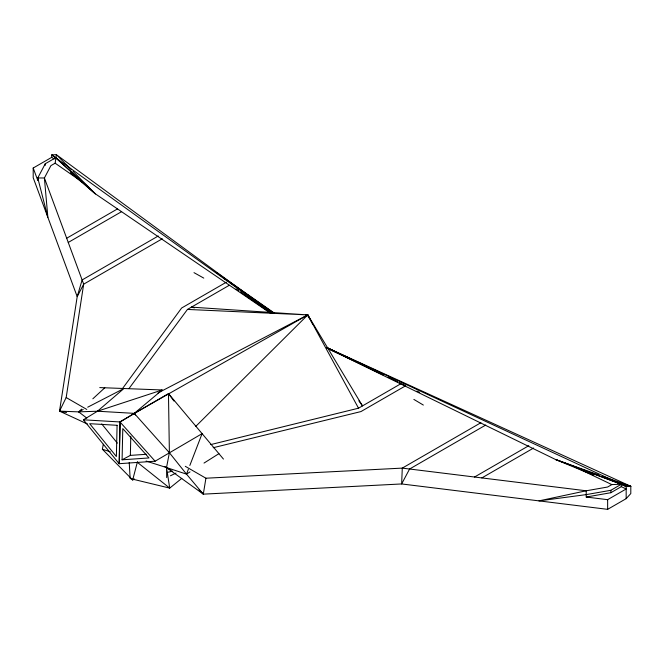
<?xml version="1.0" encoding="UTF-8"?>
<svg xmlns="http://www.w3.org/2000/svg" width="664" height="664" viewBox="0 0 664 664"><rect width="100%" height="100%" fill="white"/><g stroke="black" fill="none" stroke-linecap="round" stroke-linejoin="round"><path stroke-width="1" d="M189.838 465.456L202.097 433.65L155.119 461.206L119.13 463.696L119.993 421.856L168.473 393.603L223.444 459.065M119.238 463.688L120.176 421.964L134.252 413.365L307.781 314.91L362.502 405.895L358.875 400.923M122.085 459.812L122.79 428.595L149.002 457.952L122.085 459.812L130.36 455.388L146.312 454.284M130.36 455.388L130.791 436.256M168.407 395.669L168.473 393.603L173.96 401.056M270.605 313.292L95.317 193.797L55.743 157.7L45.252 163.759L37.773 177.96L47.866 217.335L44.397 177.985L50.904 165.635L55.137 163.195L56.357 154.654L51.726 154.911L51.726 157.327L54.141 159.003M87.706 424.138L59.519 411.14L77.198 296.634L82.12 279.951L158.264 235.986M66.533 412.527L59.519 411.14L66.176 397.545L83.681 284.167L44.397 177.985L37.773 177.96L37.773 180.384L33.2 168.025L51.726 157.327M326.879 347.646L630.8 486.305L630.8 493.559L626.169 498.656L607.643 509.346L401.637 483.948L203.308 494.149L205.915 478.213L185.306 466.319M134.46 478.976L132.675 480.014L102.372 449.229L103.31 444.274M132.675 480.014L137.473 461.629M146.105 461.04L166.531 467.572L203.308 494.149L186.493 474.129L188.352 469.307M122.458 388.623L181.629 308.013L226.382 282.175M128.957 388.606L187.455 309.432L229.263 285.296M195.805 426.346L307.781 314.91L358.518 408.194L401.205 383.551L399.346 382.655M59.519 411.14L78.651 411.871L81.639 409.115M92.844 398.798L104.796 387.784M119.13 463.696L83.423 419.806L97.492 411.215L123.927 388.515L87.706 407.198M99.758 387.593L162.19 389.976L134.252 413.365L97.492 411.215L78.651 411.871L86.81 418.079M181.787 478.37L169.718 488.106L130.152 478.553L129.231 462.534M168.473 393.603L169.378 452.724L166.531 467.572L186.493 474.129L189.995 471.913M204.014 463.074L218.912 453.67M66.69 238.235L117.586 208.853M68.251 242.451L121.612 211.642M162.29 238.783L83.681 284.167L77.198 296.634L33.2 177.695L33.2 168.025M480.894 422.727L402.284 468.112L205.915 478.213M485.733 425.051L409.588 469.016L401.637 483.948L402.284 468.112L586.204 490.787L607.585 487.036L611.818 484.596L621.33 484.239L630.8 486.305L626.169 486.563L326.846 347.712M474.536 477.018L528.785 445.702M481.84 477.922L533.624 448.026M586.237 497.037L610.838 492.713L621.33 486.654L626.169 488.978L607.643 499.677L586.237 497.037L586.204 490.787L538.977 500.88L586.237 494.614L610.838 490.298L621.33 484.239L626.169 486.563L626.169 498.656M157.957 392.98L307.781 314.91L312.661 324.057M78.651 411.871L83.183 409.53M170.424 475.789L176.01 473.092M97.492 411.215L162.19 389.976M210.754 444.589L358.518 408.194M167.627 472.328L172.648 471.091M213.202 447.719L360.975 411.564L405.737 385.726L402.11 383.983M305.722 315.093L307.781 314.91L308.685 317.807M187.455 309.432L307.781 314.91L191.44 307.133L194.419 307.855M83.423 419.806L120.176 421.964M119.977 421.947L155.119 461.206M102.372 449.229L110.182 451.752M383.518 375.069L326.738 347.828L555.569 459.521L598.554 474.826M602.464 476.221L630.8 486.305M593.716 475.266L555.569 459.521L621.18 484.247M555.569 459.521L621.33 484.239L621.33 486.654M327.286 347.836L361 363.756M362.876 364.636L366.619 366.403M326.812 347.778L352.144 359.722M356.834 361.93L358.709 362.818M326.788 347.845L330.531 349.637M332.398 350.534L338.947 353.671M327.435 348.019L337.677 352.933M342.325 355.165L344.193 356.062M388.174 377.301L397.487 381.767M416.868 391.063L419.648 392.399M574.999 466.925L611.818 484.596M194.004 272.655L203.773 278.108M66.176 397.545L86.785 409.439M164.738 466.535L170.98 470.137M413.863 399.404L423.35 405.065M55.743 157.7L51.726 154.911L271.933 313.142M223.693 278.174L225.378 279.345M230.433 282.856L246.004 293.679M247.705 294.857L273.991 313.126M55.137 163.195L82.303 182.069M236.085 288.915L238.625 290.683M240.318 291.861L270.854 313.076M216.904 272.921L274.581 313.292M272.099 312.852L56.357 154.654L71.505 169.876M137.614 462.526L169.718 488.106L166.531 467.572L166.706 477.59M70.384 172.582L95.317 193.797L72.949 171.329M55.735 157.791L95.317 193.797M199.059 489.683L203.308 494.149M101.725 423.931L117.362 443.145M186.493 474.129L169.378 452.724L134.252 413.365L135.489 414.992M610.838 490.298L610.838 492.713M607.643 499.677L607.643 509.346M45.252 163.759L45.252 165.377M117.088 425.3L116.374 456.517L89.665 423.69L117.088 425.3"/></g></svg>
